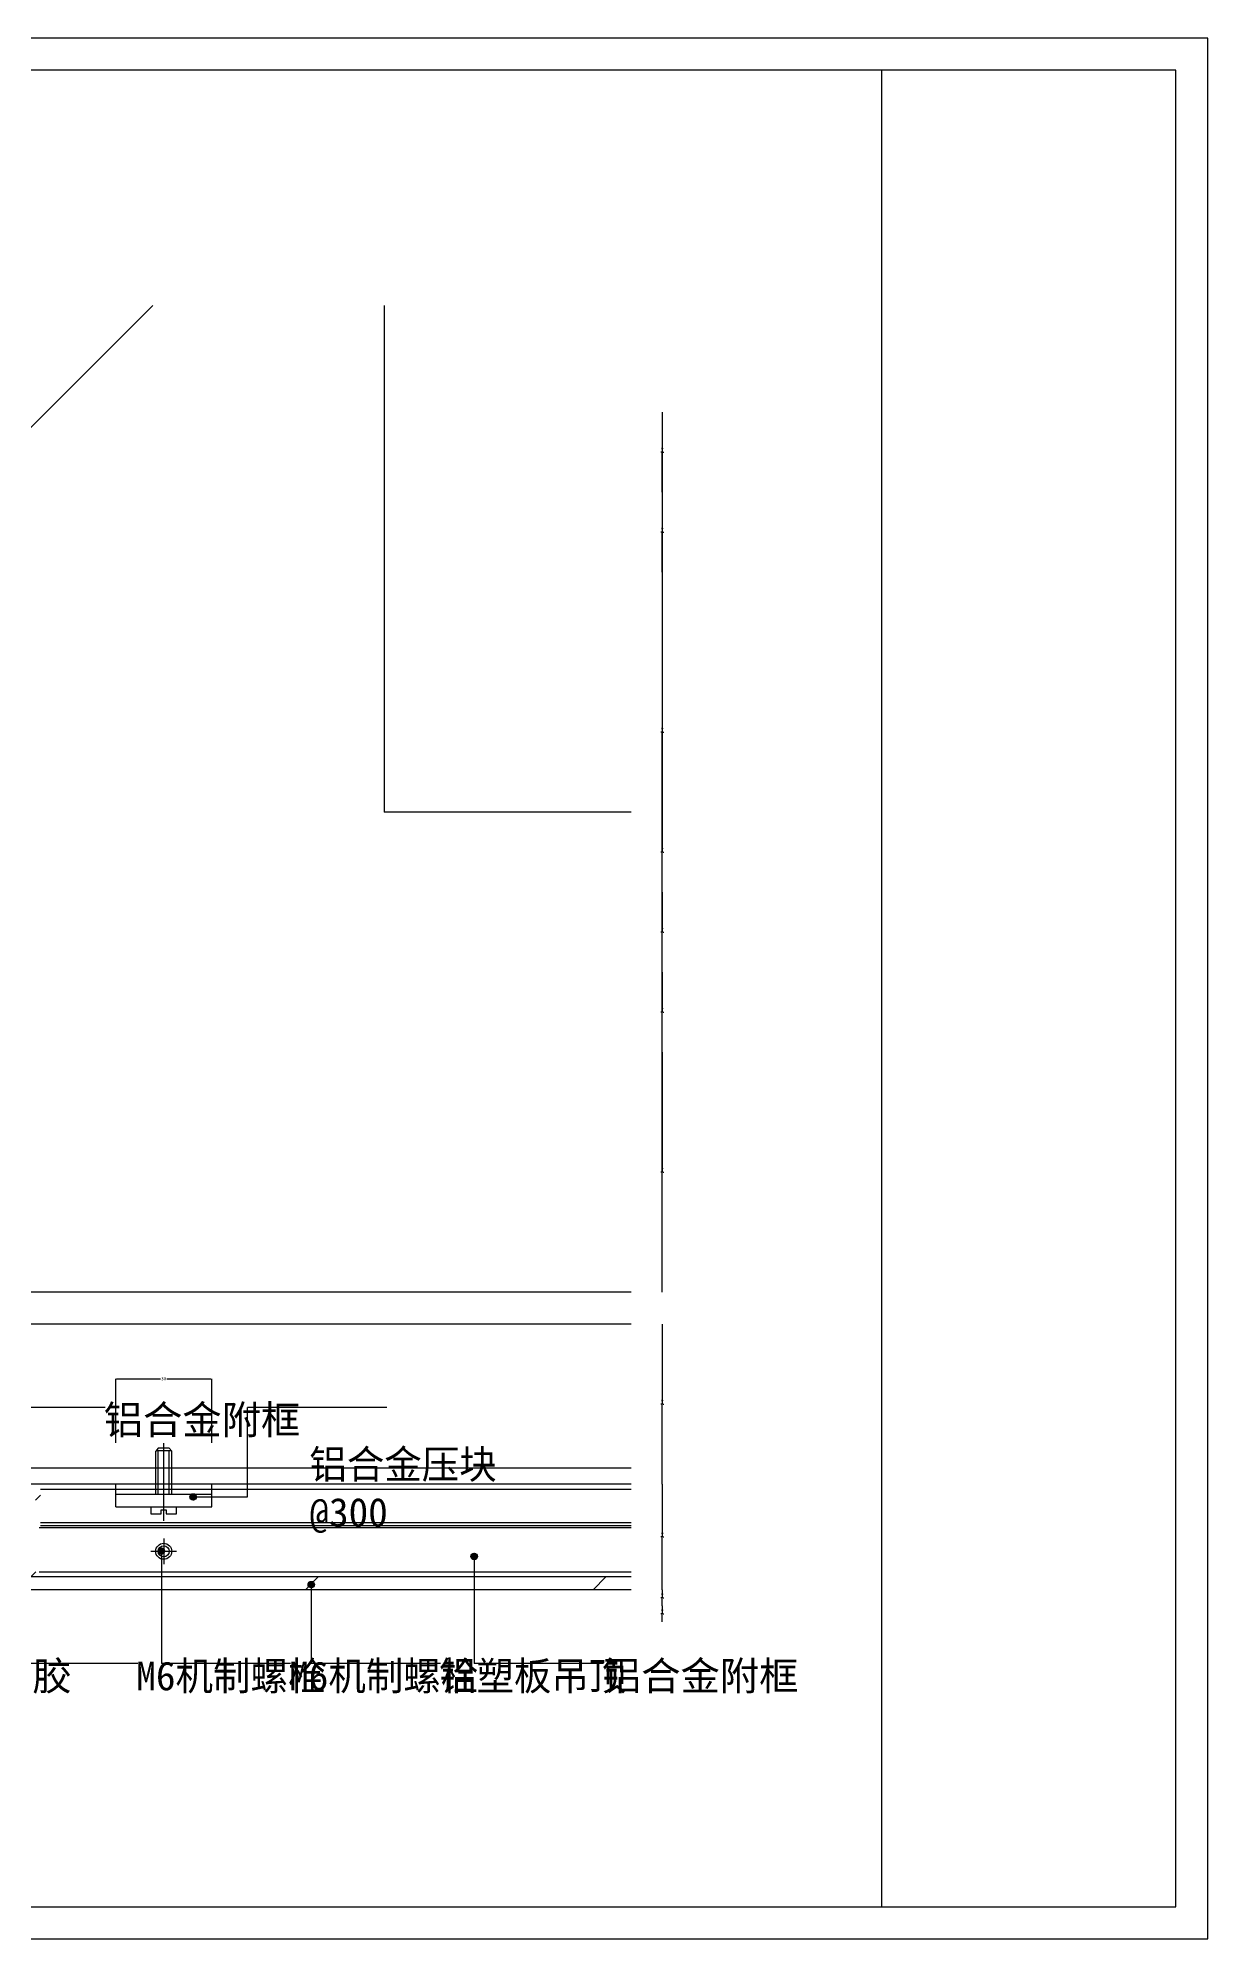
# Model space of a CAD drawing. Header units: metres. Extents: x 0 to 840, y 0 to 594.
# Drawn here: x 475 to 840, y 0 to 594 of the extents above; entities that cross this region are included whole.
import ezdxf

# ---------------------------------------------------------------- set-up
doc = ezdxf.new("R2010")
doc.units = ezdxf.units.M
for name, color, linetype in [('ASHADE', 1, 'Continuous'), ('图层1', 8, 'Continuous'), ('图框', 5, 'Continuous'), ('外形', 3, 'Continuous'), ('文字标注1', 4, 'Continuous'), ('轴线', 6, 'Continuous')]:
    doc.layers.add(name, color=color, linetype=linetype)
doc.dimstyles.get("Standard").update_dxf_attribs({"dimtxt": 2.5, "dimasz": 2.5, "dimexe": 1.25, "dimexo": 0.625, "dimtad": 1, "dimcen": 2.5, "dimazin": 3, "dimtfac": 1, "dimtmove": 0, "dimatfit": 3})

# ---------------------------------------------------------------- blocks, each defined once
blk = doc.blocks.new('_CLOSEDFILLED')
at = {"color": 0, "linetype": 'BYBLOCK'}
blk.add_solid([(-1, 0.2), (0, 0), (-1, -0.2)], dxfattribs=at)
blk = doc.blocks.new('*D1')
for p, q in [((669.59, 109.13), (669.59, 106.63)), ((669.34, 106.63), (669.09, 106.63)), ((669.59, 104.13), (669.59, 106.63)), ((669.59, 106.63), (669.59, 106.63)), ((669.84, 106.63), (670.09, 106.63))]:
    blk.add_line(p, q)
at = {"layer": 'Defpoints'}
for p in [(669.59, 109.13), (669.59, 106.63), (669.59, 104.13)]:
    blk.add_point(p, dxfattribs=at)
at = {"xscale": 0.25, "yscale": 0.25}
blk.add_blockref('_CLOSEDFILLED', (669.59, 106.63), dxfattribs=at)
at = {"xscale": 0.25, "yscale": 0.25, "rotation": 180}
blk.add_blockref('_CLOSEDFILLED', (669.59, 106.63), dxfattribs=at)
at = {"insert": (669.59, 107.755), "char_height": 1, "attachment_point": 5}
blk.add_mtext('0', dxfattribs=at)
blk = doc.blocks.new('*D2')
for p, q in [((669.59, 142.13), (669.59, 125.63)), ((669.34, 125.63), (669.09, 125.63)), ((669.59, 109.13), (669.59, 125.63)), ((669.59, 125.63), (669.59, 125.63)), ((669.84, 125.63), (670.09, 125.63))]:
    blk.add_line(p, q)
at = {"layer": 'Defpoints'}
for p in [(669.59, 142.13), (669.59, 125.63), (669.59, 109.13)]:
    blk.add_point(p, dxfattribs=at)
at = {"xscale": 0.25, "yscale": 0.25}
blk.add_blockref('_CLOSEDFILLED', (669.59, 125.63), dxfattribs=at)
at = {"xscale": 0.25, "yscale": 0.25, "rotation": 180}
blk.add_blockref('_CLOSEDFILLED', (669.59, 125.63), dxfattribs=at)
at = {"insert": (669.59, 126.755), "char_height": 1, "attachment_point": 5}
blk.add_mtext('0', dxfattribs=at)
blk = doc.blocks.new('*D3')
for p, q in [((669.59, 192.13), (669.59, 167.13)), ((669.34, 167.13), (669.09, 167.13)), ((669.59, 142.13), (669.59, 167.13)), ((669.59, 167.13), (669.59, 167.13)), ((669.84, 167.13), (670.09, 167.13))]:
    blk.add_line(p, q)
at = {"layer": 'Defpoints'}
for p in [(669.59, 192.13), (669.59, 167.13), (669.59, 142.13)]:
    blk.add_point(p, dxfattribs=at)
at = {"xscale": 0.25, "yscale": 0.25}
blk.add_blockref('_CLOSEDFILLED', (669.59, 167.13), dxfattribs=at)
at = {"xscale": 0.25, "yscale": 0.25, "rotation": 180}
blk.add_blockref('_CLOSEDFILLED', (669.59, 167.13), dxfattribs=at)
at = {"insert": (669.59, 168.255), "char_height": 1, "attachment_point": 5}
blk.add_mtext('0', dxfattribs=at)
blk = doc.blocks.new('*D4')
for p, q in [((669.59, 427.13), (669.59, 377.13)), ((669.34, 377.13), (669.09, 377.13)), ((669.59, 327.13), (669.59, 377.13)), ((669.59, 377.13), (669.59, 377.13)), ((669.84, 377.13), (670.09, 377.13))]:
    blk.add_line(p, q)
at = {"layer": 'Defpoints'}
for p in [(669.59, 427.13), (669.59, 377.13), (669.59, 327.13)]:
    blk.add_point(p, dxfattribs=at)
at = {"xscale": 0.25, "yscale": 0.25}
blk.add_blockref('_CLOSEDFILLED', (669.59, 377.13), dxfattribs=at)
at = {"xscale": 0.25, "yscale": 0.25, "rotation": 180}
blk.add_blockref('_CLOSEDFILLED', (669.59, 377.13), dxfattribs=at)
at = {"insert": (669.59, 378.255), "char_height": 1, "attachment_point": 5}
blk.add_mtext('0', dxfattribs=at)
blk = doc.blocks.new('*D5')
for p, q in [((669.59, 302.13), (669.59, 289.63)), ((669.34, 289.63), (669.09, 289.63)), ((669.59, 277.13), (669.59, 289.63)), ((669.59, 289.63), (669.59, 289.63)), ((669.84, 289.63), (670.09, 289.63))]:
    blk.add_line(p, q)
at = {"layer": 'Defpoints'}
for p in [(669.59, 302.13), (669.59, 289.63), (669.59, 277.13)]:
    blk.add_point(p, dxfattribs=at)
at = {"xscale": 0.25, "yscale": 0.25}
blk.add_blockref('_CLOSEDFILLED', (669.59, 289.63), dxfattribs=at)
at = {"xscale": 0.25, "yscale": 0.25, "rotation": 180}
blk.add_blockref('_CLOSEDFILLED', (669.59, 289.63), dxfattribs=at)
at = {"insert": (669.59, 290.755), "char_height": 1, "attachment_point": 5}
blk.add_mtext('0', dxfattribs=at)
blk = doc.blocks.new('*D6')
for p, q in [((669.59, 327.13), (669.59, 314.63)), ((669.34, 314.63), (669.09, 314.63)), ((669.59, 302.13), (669.59, 314.63)), ((669.59, 314.63), (669.59, 314.63)), ((669.84, 314.63), (670.09, 314.63))]:
    blk.add_line(p, q)
at = {"layer": 'Defpoints'}
for p in [(669.59, 327.13), (669.59, 314.63), (669.59, 302.13)]:
    blk.add_point(p, dxfattribs=at)
at = {"xscale": 0.25, "yscale": 0.25}
blk.add_blockref('_CLOSEDFILLED', (669.59, 314.63), dxfattribs=at)
at = {"xscale": 0.25, "yscale": 0.25, "rotation": 180}
blk.add_blockref('_CLOSEDFILLED', (669.59, 314.63), dxfattribs=at)
at = {"insert": (669.59, 315.755), "char_height": 1, "attachment_point": 5}
blk.add_mtext('0', dxfattribs=at)
blk = doc.blocks.new('*D13')
for p, q in [((669.34, 101.63), (669.09, 101.63)), ((669.59, 104.13), (669.59, 101.63)), ((669.59, 99.13), (669.59, 101.63)), ((669.59, 101.63), (669.59, 101.63)), ((669.84, 101.63), (670.09, 101.63))]:
    blk.add_line(p, q)
at = {"layer": 'Defpoints'}
for p in [(669.59, 104.13), (669.59, 101.63), (669.59, 99.13)]:
    blk.add_point(p, dxfattribs=at)
at = {"xscale": 0.25, "yscale": 0.25}
blk.add_blockref('_CLOSEDFILLED', (669.59, 101.63), dxfattribs=at)
at = {"xscale": 0.25, "yscale": 0.25, "rotation": 180}
blk.add_blockref('_CLOSEDFILLED', (669.59, 101.63), dxfattribs=at)
at = {"insert": (669.59, 102.755), "char_height": 1, "attachment_point": 5}
blk.add_mtext('0', dxfattribs=at)
blk = doc.blocks.new('*D14')
for p, q in [((669.59, 477.13), (669.59, 464.63)), ((669.34, 464.63), (669.09, 464.63)), ((669.59, 452.13), (669.59, 464.63)), ((669.59, 464.63), (669.59, 464.63)), ((669.84, 464.63), (670.09, 464.63))]:
    blk.add_line(p, q)
at = {"layer": 'Defpoints'}
for p in [(669.59, 477.13), (669.59, 464.63), (669.59, 452.13)]:
    blk.add_point(p, dxfattribs=at)
at = {"xscale": 0.25, "yscale": 0.25}
blk.add_blockref('_CLOSEDFILLED', (669.59, 464.63), dxfattribs=at)
at = {"xscale": 0.25, "yscale": 0.25, "rotation": 180}
blk.add_blockref('_CLOSEDFILLED', (669.59, 464.63), dxfattribs=at)
at = {"insert": (669.59, 465.755), "char_height": 1, "attachment_point": 5}
blk.add_mtext('0', dxfattribs=at)
blk = doc.blocks.new('*D15')
for p, q in [((669.59, 452.13), (669.59, 439.63)), ((669.34, 439.63), (669.09, 439.63)), ((669.59, 427.13), (669.59, 439.63)), ((669.59, 439.63), (669.59, 439.63)), ((669.84, 439.63), (670.09, 439.63))]:
    blk.add_line(p, q)
at = {"layer": 'Defpoints'}
for p in [(669.59, 452.13), (669.59, 439.63), (669.59, 427.13)]:
    blk.add_point(p, dxfattribs=at)
at = {"xscale": 0.25, "yscale": 0.25}
blk.add_blockref('_CLOSEDFILLED', (669.59, 439.63), dxfattribs=at)
at = {"xscale": 0.25, "yscale": 0.25, "rotation": 180}
blk.add_blockref('_CLOSEDFILLED', (669.59, 439.63), dxfattribs=at)
at = {"insert": (669.59, 440.755), "char_height": 1, "attachment_point": 5}
blk.add_mtext('0', dxfattribs=at)
blk = doc.blocks.new('*D16')
for p, q in [((669.59, 277.13), (669.59, 239.63)), ((669.34, 239.63), (669.09, 239.63)), ((669.59, 202.13), (669.59, 239.63)), ((669.59, 239.63), (669.59, 239.63)), ((669.84, 239.63), (670.09, 239.63))]:
    blk.add_line(p, q)
at = {"layer": 'Defpoints'}
for p in [(669.59, 277.13), (669.59, 239.63), (669.59, 202.13)]:
    blk.add_point(p, dxfattribs=at)
at = {"xscale": 0.25, "yscale": 0.25}
blk.add_blockref('_CLOSEDFILLED', (669.59, 239.63), dxfattribs=at)
at = {"xscale": 0.25, "yscale": 0.25, "rotation": 180}
blk.add_blockref('_CLOSEDFILLED', (669.59, 239.63), dxfattribs=at)
at = {"insert": (669.59, 240.755), "char_height": 1, "attachment_point": 5}
blk.add_mtext('0', dxfattribs=at)
blk = doc.blocks.new('*D17')
for p, q in [((669.59, 477.13), (669.59, 339.63)), ((669.34, 339.63), (669.09, 339.63)), ((669.59, 202.13), (669.59, 339.63)), ((669.59, 339.63), (669.59, 339.63)), ((669.84, 339.63), (670.09, 339.63))]:
    blk.add_line(p, q)
at = {"layer": 'Defpoints'}
for p in [(669.59, 477.13), (669.59, 339.63), (669.59, 202.13)]:
    blk.add_point(p, dxfattribs=at)
at = {"xscale": 0.25, "yscale": 0.25}
blk.add_blockref('_CLOSEDFILLED', (669.59, 339.63), dxfattribs=at)
at = {"xscale": 0.25, "yscale": 0.25, "rotation": 180}
blk.add_blockref('_CLOSEDFILLED', (669.59, 339.63), dxfattribs=at)
at = {"insert": (669.59, 340.755), "char_height": 1, "attachment_point": 5}
blk.add_mtext('0', dxfattribs=at)
blk = doc.blocks.new('*D33')
for p, q in [((498.87, 155.01), (498.87, 175.06)), ((499.12, 175.06), (512.87, 175.06)), ((514.87, 175.06), (528.62, 175.06)), ((528.87, 155.01), (528.87, 175.06))]:
    blk.add_line(p, q)
at = {"layer": 'Defpoints'}
for p in [(498.87, 175.06), (498.87, 155.01), (528.87, 155.01)]:
    blk.add_point(p, dxfattribs=at)
at = {"xscale": 0.25, "yscale": 0.25, "rotation": 180}
blk.add_blockref('_CLOSEDFILLED', (498.87, 175.06), dxfattribs=at)
at = {"xscale": 0.25, "yscale": 0.25}
blk.add_blockref('_CLOSEDFILLED', (528.87, 175.06), dxfattribs=at)
at = {"insert": (513.87, 175.06), "char_height": 1, "attachment_point": 5}
blk.add_mtext('30', dxfattribs=at)

msp = doc.modelspace()

# ---------------------------------------------------------------- hatches: boundary and pattern name
at = {"layer": 'ASHADE'}
h = msp.add_hatch(dxfattribs=at)
h.set_pattern_fill('SOLID')
h.paths.add_polyline_path([(522.08, 138.13, 1), (524.08, 138.13, 1)])
h = msp.add_hatch(dxfattribs=at)
h.set_pattern_fill('SOLID')
h.paths.add_polyline_path([(512.14, 121.24, 1), (514.14, 121.24, 1)])
h = msp.add_hatch(dxfattribs=at)
h.set_pattern_fill('SOLID')
h.paths.add_polyline_path([(609.82, 119.54, 1), (611.82, 119.54, 1)])
h = msp.add_hatch(dxfattribs=at)
h.set_pattern_fill('SOLID')
h.paths.add_polyline_path([(558.95, 110.74, 1), (560.95, 110.74, 1)])
at = {"layer": '图层1'}
h = msp.add_hatch(dxfattribs=at)
h.set_pattern_fill('AR-CONC', scale=10)
h.paths.add_polyline_path([(582.73, 510.46), (332.73, 510.46), (332.73, 457.13), (336.73, 457.13), (336.73, 458.13), (440.73, 458.13), (445.73, 452.13), (440.73, 446.13), (336.73, 446.13), (336.73, 447.13), (332.73, 447.13), (332.73, 307.13), (336.73, 307.13), (336.73, 308.13), (440.73, 308.13), (445.73, 302.13), (440.73, 296.13), (336.73, 296.13), (336.73, 297.13), (332.73, 297.13), (332.73, 202.13), (659.89, 202.13), (659.89, 352.13), (582.73, 352.13)])
h = msp.add_hatch(dxfattribs=at)
h.set_pattern_fill('ANSI31', scale=200)
h.paths.add_polyline_path([(440.73, 446.13), (336.73, 446.13), (336.73, 447.13), (332.73, 447.13), (332.73, 307.13), (336.73, 307.13), (336.73, 308.13), (440.73, 308.13), (445.73, 302.13), (440.73, 296.13), (336.73, 296.13), (336.73, 297.13), (332.73, 297.13), (332.73, 202.13), (659.89, 202.13), (659.89, 352.13), (582.73, 352.13), (582.73, 510.46), (332.73, 510.46), (332.73, 457.13), (336.73, 457.13), (336.73, 458.13), (440.73, 458.13), (445.73, 452.13)])
h = msp.add_hatch(dxfattribs=at)
h.set_pattern_fill('ANSI31', scale=5)
h.paths.add_polyline_path([(475.43, 141.63, 0.41), (474.93, 142.13), (460.93, 142.13, 0.41), (460.43, 141.63), (460.43, 141.03, 0.41), (460.93, 140.53), (473.33, 140.53, -0.41), (473.83, 140.03), (473.83, 130.63, -0.41), (473.33, 130.13), (458.93, 130.13, 0.41), (458.43, 129.63), (458.43, 121.13), (460.03, 121.13), (460.03, 128.03, -0.41), (460.53, 128.53), (474.93, 128.53, 0.41), (475.43, 129.03)])
h.paths.add_polyline_path([(460.18, 117.64, -0.2), (460.03, 118), (460.03, 121.13), (458.43, 121.13), (458.43, 117.13), (462.43, 113.13), (474.93, 113.13, 0.41), (475.43, 113.63), (475.43, 114.23, 0.41), (474.93, 114.73), (463.3, 114.73, -0.2), (462.95, 114.87)])
h = msp.add_hatch(dxfattribs=at)
h.set_pattern_fill('ANSI31', scale=20)
h.paths.add_polyline_path([(458.78, 113.13), (457.69, 110.93, -1.39), (456.24, 112.39), (458.43, 113.48), (458.43, 121.13), (454.43, 121.13), (454.43, 113.13, 0.41), (458.43, 109.13), (659.89, 109.13), (659.89, 113.13)])
h.paths.add_polyline_path([(458.43, 129.13), (454.43, 129.13), (454.43, 121.13), (458.43, 121.13)])

# ---------------------------------------------------------------- linework, layer by layer
for p, q in [((474.93, 128.53), (659.89, 128.53)), ((659.89, 113.13), (458.78, 113.13)), ((474.93, 114.73), (659.89, 114.73))]:
    msp.add_line(p, q)
for radius in [2.5, 1.75]:
    msp.add_circle((513.87, 121.13), radius)
at = {"layer": 'ASHADE'}
for p, q in [((495.62, 166.06), (465.04, 166.06)), ((583.53, 166.06), (540, 166.06)), ((540, 138.13), (540, 166.06)), ((523.08, 138.13), (540, 138.13)), ((513.14, 121.24), (513.14, 86.03)), ((610.82, 119.54), (610.82, 86.03)), ((559.95, 110.74), (559.95, 86.03)), ((505.78, 86.03), (447.09, 86.03)), ((553.52, 86.03), (513.14, 86.03)), ((600.33, 86.03), (559.95, 86.03)), ((651.2, 86.03), (610.82, 86.03))]:
    msp.add_line(p, q, dxfattribs=at)
for centre in [(523.08, 138.13), (513.14, 121.24), (610.82, 119.54), (559.95, 110.74)]:
    msp.add_circle(centre, 1, dxfattribs=at)
at = {"layer": '图层1'}
for p, q in [((840, 594), (0, 594)), ((840, 0), (840, 594)), ((512.12, 153.33), (511.37, 152.43)), ((511.37, 139.03), (511.37, 152.43)), ((511.5, 152.59), (516.24, 152.59)), ((515.62, 153.33), (512.12, 153.33)), ((512.12, 139.03), (512.12, 152.59)), ((516.37, 152.43), (515.62, 153.33)), ((515.62, 139.03), (515.62, 152.59)), ((516.37, 139.03), (516.37, 152.43)), ((659.89, 147.13), (184.73, 147.13)), ((475.43, 140.53), (659.89, 140.53)), ((498.87, 135.03), (498.87, 142.13)), ((498.87, 139.03), (528.87, 139.03)), ((528.87, 135.03), (528.87, 142.13)), ((498.87, 135.03), (528.87, 135.03)), ((509.87, 135.03), (509.87, 132.8)), ((509.87, 132.8), (513.12, 132.8)), ((513.12, 134.05), (514.62, 134.05)), ((513.12, 132.8), (513.12, 134.05)), ((514.62, 134.05), (514.62, 132.8)), ((514.62, 132.8), (517.87, 132.8)), ((517.87, 132.8), (517.87, 135.03)), ((475.43, 130.13), (659.89, 130.13)), ((659.89, 129.13), (475.43, 129.13)), ((0, 0), (840, 0))]:
    msp.add_line(p, q, dxfattribs=at)
at = {"layer": '图框'}
for p, q in [((830, 584), (10, 584)), ((830, 10), (830, 584)), ((10, 10), (830, 10))]:
    msp.add_line(p, q, dxfattribs=at)
at = {"layer": '外形'}
for p, q in [((738.16, 10), (738.16, 584)), ((582.73, 510.46), (582.73, 352.13)), ((659.89, 352.13), (582.73, 352.13)), ((659.89, 202.13), (332.73, 202.13))]:
    msp.add_line(p, q, dxfattribs=at)
at = {"layer": '文字标注1'}
for p, q in [((659.89, 192.13), (304.73, 192.13)), ((659.89, 142.13), (398.18, 142.13)), ((659.89, 109.13), (458.43, 109.13))]:
    msp.add_line(p, q, dxfattribs=at)
at = {"layer": '轴线'}
for p, q in [((513.87, 130.64), (513.87, 154.91)), ((513.87, 125.1), (513.87, 117.15)), ((509.9, 121.13), (517.85, 121.13))]:
    msp.add_line(p, q, dxfattribs=at)

# ---------------------------------------------------------------- texts
at = {"layer": 'ASHADE', "char_height": 9, "attachment_point": 1}
for s, insert in [('{\\fSystem|b0|i0|c134|p32;铝合金附框}', (495.15, 166.73)), ('铝合金压块\\P@300', (559.37, 152.82)), ('{\\fSystem|b0|i0|c134|p32;泡沫条及密封胶}', (399.2, 86.7)), ('M6机制螺栓', (505.32, 86.7)), ('M6机制螺栓', (553.05, 86.7)), ('铝塑板吊顶', (599.86, 86.7)), ('{\\fSystem|b0|i0|c134|p32;铝合金附框}', (650.73, 86.7))]:
    msp.add_mtext(s, dxfattribs=dict(at, insert=insert))

# ---------------------------------------------------------------- dimensions: what is measured, and where the dimension line sits
for base, p1, p2, picture, middle in [((669.59, 464.63), (669.59, 477.13), (669.59, 452.13), '*D14', (669.59, 465.755)), ((669.59, 339.63), (669.59, 477.13), (669.59, 202.13), '*D17', (669.59, 340.755)), ((669.59, 439.63), (669.59, 452.13), (669.59, 427.13), '*D15', (669.59, 440.755)), ((669.59, 377.13), (669.59, 427.13), (669.59, 327.13), '*D4', (669.59, 378.255)), ((669.59, 314.63), (669.59, 327.13), (669.59, 302.13), '*D6', (669.59, 315.755)), ((669.59, 289.63), (669.59, 302.13), (669.59, 277.13), '*D5', (669.59, 290.755)), ((669.59, 239.63), (669.59, 277.13), (669.59, 202.13), '*D16', (669.59, 240.755)), ((669.59, 167.13), (669.59, 192.13), (669.59, 142.13), '*D3', (669.59, 168.255)), ((498.87, 175.06), (498.87, 155.01), (528.87, 155.01), '*D33', (513.87, 175.06)), ((669.59, 125.63), (669.59, 142.13), (669.59, 109.13), '*D2', (669.59, 126.755)), ((669.59, 106.63), (669.59, 109.13), (669.59, 104.13), '*D1', (669.59, 107.755)), ((669.59, 101.63), (669.59, 104.13), (669.59, 99.13), '*D13', (669.59, 102.755))]:
    dim = msp.add_linear_dim(base=base, p1=p1, p2=p2, dimstyle='Standard')
    dim.commit()
    dim.dimension.update_dxf_attribs({"geometry": picture, "text_midpoint": middle})

doc.saveas('drawing.dxf')
